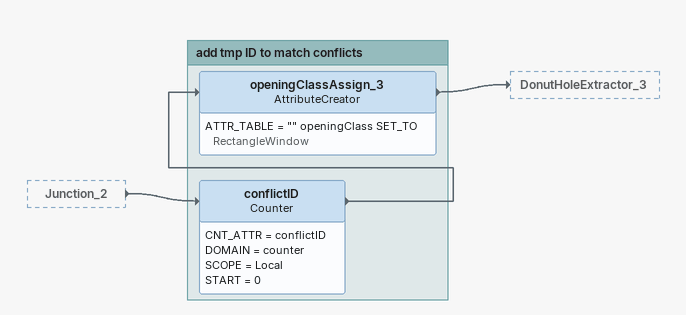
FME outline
Junction_2 [outside]
    -> conflictID

Bookmark: add tmp ID to match conflicts
conflictID: Counter
    CNT_ATTR = conflictID
    DOMAIN = counter
    SCOPE = Local
    START = 0
    -> openingClassAssign_3
openingClassAssign_3: AttributeCreator
    ATTR_TABLE = "" openingClass SET_TO RectangleWindow
    -> DonutHoleExtractor_3
